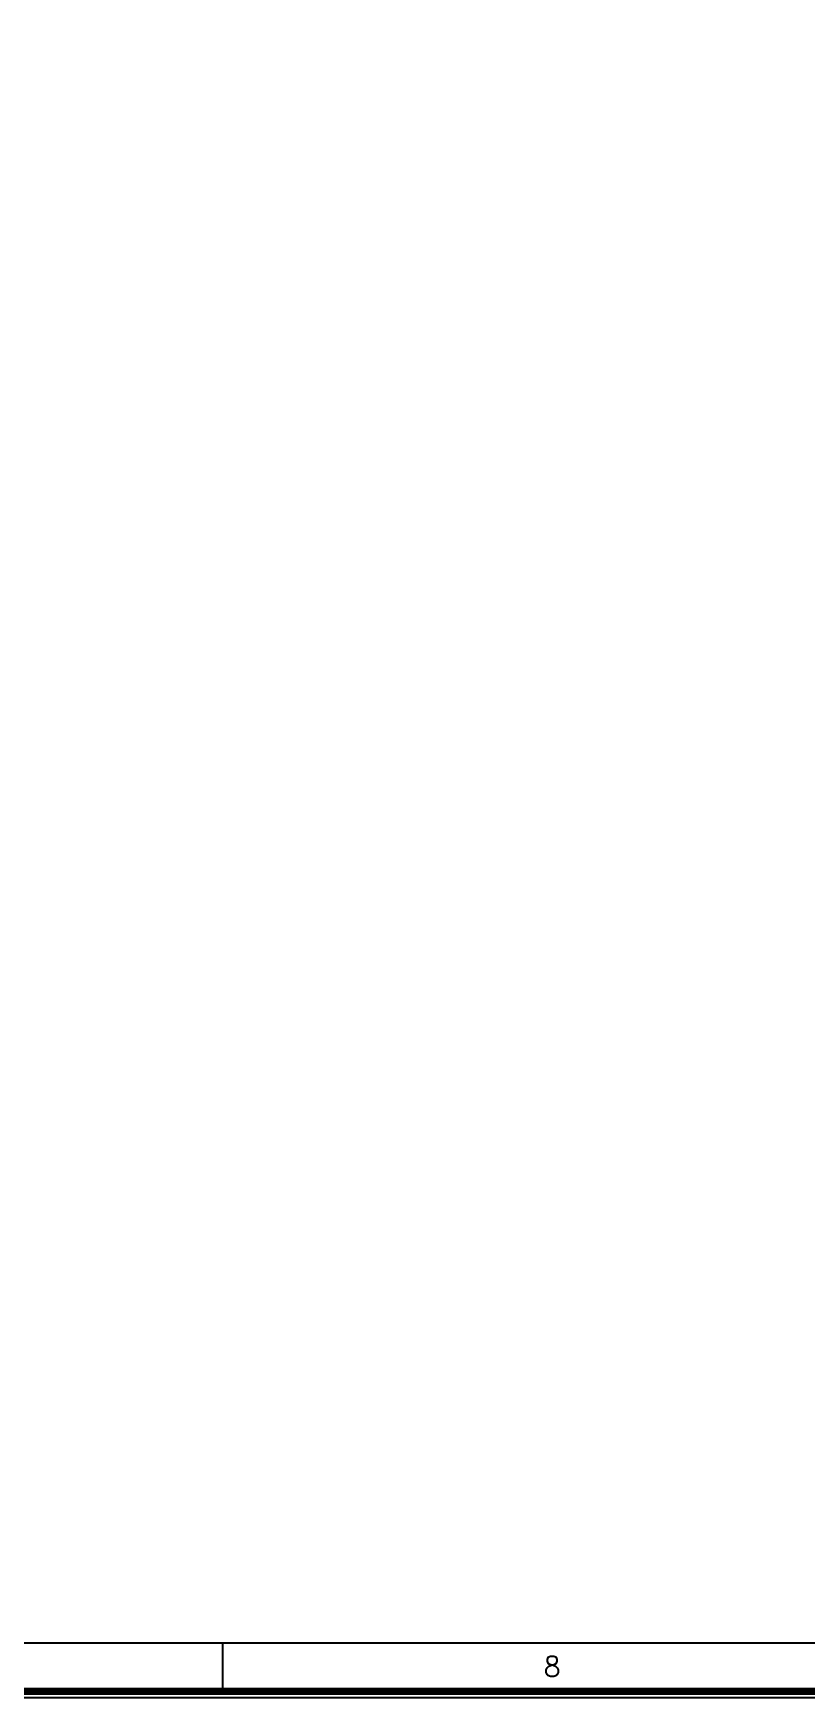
# Model space of a CAD drawing. Header units: millimetres. Extents: x 1327414 to 2124380, y -346496 to -91575.
# Drawn here: x 1656100 to 1661450, y -218163 to -206640 of the extents above; entities that cross this region are included whole.
import ezdxf
from ezdxf.enums import TextEntityAlignment as Align

# ---------------------------------------------------------------- set-up
doc = ezdxf.new("R2010")
doc.units = ezdxf.units.MM
doc.header["$LTSCALE"] = 600
doc.header["$MEASUREMENT"] = 0
doc.layers.add('AREA', color=193, linetype='Continuous', plot=False)
doc.layers.add('TITLE', color=7, linetype='Continuous')
doc.styles.add('ROMANS', font='romans.shx')

# ---------------------------------------------------------------- blocks, each defined once
blk = doc.blocks.new('A$C66962185')
at = {"layer": 'TITLE'}
blk.add_line((360.7044688029871, -141176.0335827269), (2.142495829925183, -141176.0335827269), dxfattribs=at)
at = {"layer": 'TITLE', "color": 0}
blk.add_line((211.6862352637189, -141178.3291139239), (211.6862352637189, -141176.0335827269), dxfattribs=at)
at = {"layer": 'TITLE', "color": 7, "const_width": 0.3550222037433294}
blk.add_lwpolyline([(363, -140928.3645569619), (363, -141178.3291139239), (0, -141178.3291139239), (0, -140928.3645569619)], close=True, dxfattribs=at)
at = {"layer": 'TITLE', "color": 0, "style": 'ROMANS'}
blk.add_text('8', height=0.9515322989103907, dxfattribs=at).set_placement((227.4628788153447, -141177.1468621627), align=Align.MIDDLE)

msp = doc.modelspace()

# ---------------------------------------------------------------- linework, layer by layer
at = {"layer": 'AREA'}
for points in [[(1626747.408279523, -181916.0400007403), (1679344.112301964, -181916.0400007403), (1679344.112301964, -218162.5549147001), (1626747.408279523, -218162.5549147001)], [(1626792.408279523, -181961.0400007403), (1679299.112301964, -181961.0400007403), (1679299.112301964, -218117.5549147001), (1626792.408279523, -218117.5549147001)]]:
    msp.add_lwpolyline(points, close=True, dxfattribs=at)

# ---------------------------------------------------------------- block references
at = {"layer": 'TITLE', "xscale": 144.6465675549349, "yscale": 144.6465665108379, "zscale": 144.6465669265092}
msp.add_blockref('A$C66962185', (1626792.408279523, 20202843.01715146), dxfattribs=at)

doc.saveas('drawing.dxf')
